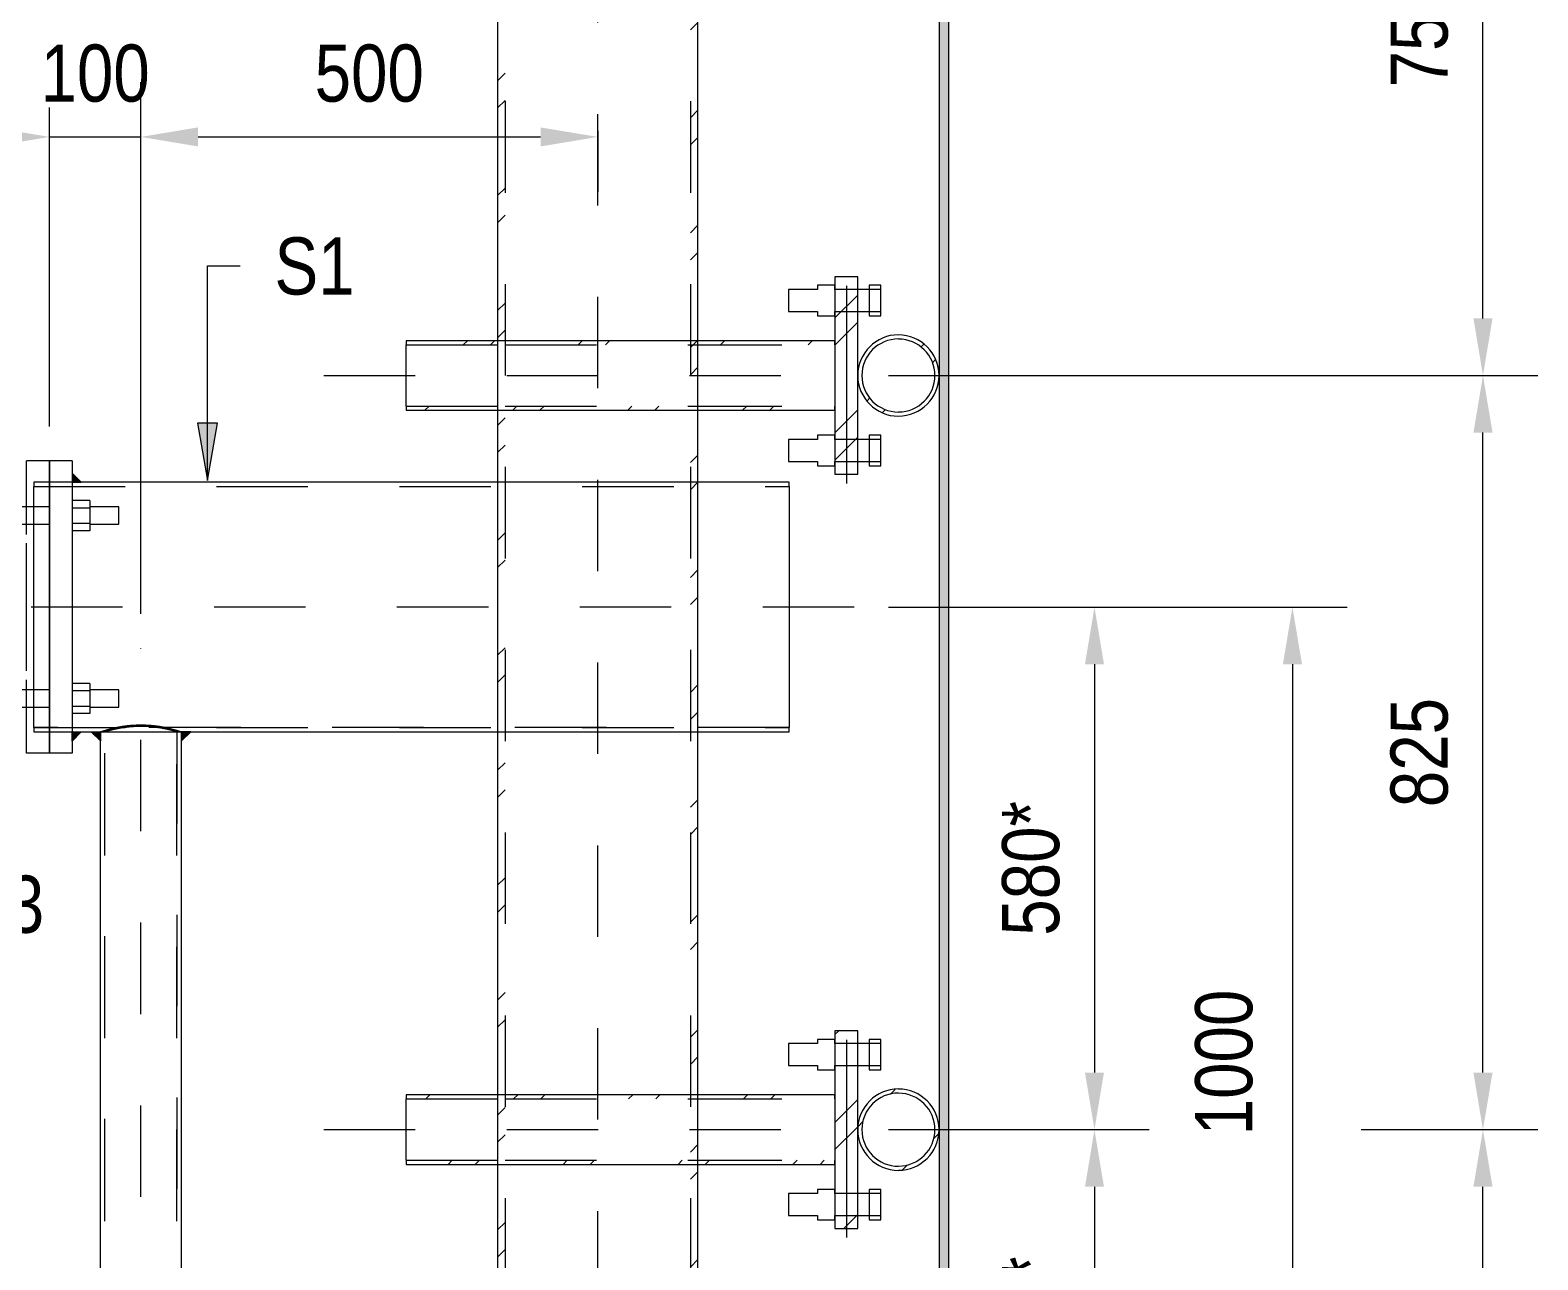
# Model space of a CAD drawing. Header units: metres. Extents: x -1109.9 to -1078.3, y 2.7 to 25.4.
# Drawn here: x -1108.135 to -1106.486, y 21.444 to 22.789 of the extents above; entities that cross this region are included whole.
import ezdxf

# ---------------------------------------------------------------- set-up
doc = ezdxf.new("R2010")
doc.units = ezdxf.units.M
doc.linetypes.add('JacobsCenter', pattern=[0.015, 0.009, -0.0015, 0.003, -0.0015])
doc.linetypes.add('JacobsDash', pattern=[0.0045, 0.003, -0.0015])
doc.layers.get('Defpoints').update_dxf_attribs({"color": 41})
for name, color, linetype, lineweight in [('A-ANNO-DIMS', 7, 'Continuous', 9), ('A-DETL', 7, 'Continuous', 13), ('A-DETL-GENF', 7, 'Continuous', 9), ('A-GENM', 7, 'Continuous', 35), ('A-SIGN', 7, 'Continuous', 9), ('G-ANNO-TEXT', 7, 'Continuous', 9), ('S-BEAM', 7, 'Continuous', 50), ('S-BEAM-HDLN', 7, 'JacobsDash', 18), ('S-FSTN', 7, 'Continuous', 18)]:
    doc.layers.add(name, color=color, linetype=linetype, lineweight=lineweight)
doc.styles.add('Arial Narrow', font='ARIALN.TTF', dxfattribs={"height": 0.0625})
doc.dimstyles.new('Dimension_Standard_O__mm_', dxfattribs={"dimscale": 0.3048, "dimtxt": 0.063964, "dimasz": 0.205052, "dimexe": 0.19685, "dimexo": 0.123031, "dimgap": 0.123031, "dimtad": 1, "dimdec": 0, "dimlfac": 1000, "dimzin": 0, "dimdsep": 46, "dimtxsty": 'Arial Narrow', "dimsah": 1, "dimcen": 0.09, "dimaunit": 1, "dimadec": 4, "dimazin": 0, "dimtfac": 1, "dimtdec": 4, "dimtix": 1, "dimtmove": 0, "dimatfit": 3, "dimfxl": 1, "dimtvp": 1, "dimtfill": 1, "dimtolj": 1, "dimtzin": 0, "dimlwd": 18, "dimlwe": 18, "dimarcsym": 2})
pattern_1 = [(45, (-1107.471, 22.258), (-0.0628618, 0.0628618), []), (45, (-1107.471, 22.354), (-0.0628618, 0.0628618), [])]

# ---------------------------------------------------------------- blocks, each defined once
blk = doc.blocks.new('T2D_STATIC SIGN BRACKET_BR-8_ - SIGN BRACKET 400x400-9299522-DRG-2873202 - TRUSS TYPE T4')
at = {"layer": 'A-GENM', "lineweight": 9}
h = blk.add_hatch(dxfattribs=at)
h.set_pattern_fill('FP_1', color=256, style=0, pattern_type=2)
h.set_pattern_definition(pattern_1)
h.paths.add_polyline_path([(-1107.2549, 22.3731), (-1107.2549, 22.3776), (-1107.7241, 22.3776), (-1107.7241, 22.3731), (-1107.4483, 22.3731)])
h.paths.add_polyline_path([(-1107.2549, 22.4447), (-1107.2549, 22.4492), (-1107.7241, 22.4492), (-1107.7241, 22.4447), (-1107.4483, 22.4447)])
h = blk.add_hatch(dxfattribs=at)
h.set_pattern_fill('FP_1', color=256, style=0, pattern_type=2)
h.set_pattern_definition(pattern_1)
h.paths.add_polyline_path([(-1107.1855, 22.3667), (-1107.174, 22.3682), (-1107.1633, 22.3726), (-1107.1541, 22.3797), (-1107.147, 22.3889), (-1107.1426, 22.3996), (-1107.1411, 22.4111), (-1107.1426, 22.4226), (-1107.147, 22.4333), (-1107.1541, 22.4426), (-1107.1633, 22.4496), (-1107.174, 22.4541), (-1107.1855, 22.4556), (-1107.197, 22.4541), (-1107.2078, 22.4496), (-1107.217, 22.4426), (-1107.224, 22.4333), (-1107.2285, 22.4226), (-1107.23, 22.4111), (-1107.2285, 22.3996), (-1107.224, 22.3889), (-1107.217, 22.3797), (-1107.2078, 22.3726), (-1107.197, 22.3682)])
h.paths.add_polyline_path([(-1107.1855, 22.3712), (-1107.1959, 22.3725), (-1107.2055, 22.3765), (-1107.2142, 22.3834), (-1107.2201, 22.3911), (-1107.2241, 22.4008), (-1107.2255, 22.4111), (-1107.2241, 22.4215), (-1107.2201, 22.4311), (-1107.2138, 22.4394), (-1107.2055, 22.4457), (-1107.1959, 22.4497), (-1107.1855, 22.4511), (-1107.1752, 22.4497), (-1107.1656, 22.4457), (-1107.1573, 22.4394), (-1107.1509, 22.4311), (-1107.1469, 22.4215), (-1107.1456, 22.4111), (-1107.1469, 22.4008), (-1107.1509, 22.3911), (-1107.1573, 22.3829), (-1107.1656, 22.3765), (-1107.1752, 22.3725)])
h = blk.add_hatch(dxfattribs=at)
h.set_pattern_fill('FP_1', color=256, style=0, pattern_type=2)
h.set_pattern_definition(pattern_1)
h.paths.add_polyline_path([(-1107.5521, 21.5481), (-1107.2549, 21.5481), (-1107.2549, 21.5526), (-1107.724, 21.5526), (-1107.724, 21.5481), (-1107.6559, 21.5481)])
h.paths.add_polyline_path([(-1107.2549, 21.6197), (-1107.2549, 21.6242), (-1107.724, 21.6242), (-1107.724, 21.6197), (-1107.4483, 21.6197)])
h = blk.add_hatch(dxfattribs=at)
h.set_pattern_fill('FP_1', color=256, style=0, pattern_type=2)
h.set_pattern_definition(pattern_1)
h.paths.add_polyline_path([(-1107.1855, 21.5417), (-1107.174, 21.5432), (-1107.1633, 21.5476), (-1107.1541, 21.5547), (-1107.147, 21.5639), (-1107.1426, 21.5746), (-1107.1411, 21.5861), (-1107.1426, 21.5976), (-1107.147, 21.6083), (-1107.1541, 21.6176), (-1107.1633, 21.6246), (-1107.174, 21.6291), (-1107.1855, 21.6306), (-1107.197, 21.6291), (-1107.2078, 21.6246), (-1107.217, 21.6176), (-1107.224, 21.6083), (-1107.2285, 21.5976), (-1107.23, 21.5861), (-1107.2285, 21.5746), (-1107.224, 21.5639), (-1107.217, 21.5547), (-1107.2078, 21.5476), (-1107.197, 21.5432)])
h.paths.add_polyline_path([(-1107.1855, 21.5462), (-1107.1959, 21.5475), (-1107.2055, 21.5515), (-1107.2138, 21.5579), (-1107.2201, 21.5661), (-1107.2241, 21.5758), (-1107.2255, 21.5861), (-1107.2241, 21.5965), (-1107.2201, 21.6061), (-1107.2138, 21.6144), (-1107.2055, 21.6207), (-1107.1959, 21.6247), (-1107.1855, 21.6261), (-1107.1752, 21.6247), (-1107.1656, 21.6207), (-1107.1573, 21.6144), (-1107.1509, 21.6061), (-1107.1469, 21.5965), (-1107.1456, 21.5861), (-1107.1469, 21.5758), (-1107.1509, 21.5661), (-1107.1573, 21.5579), (-1107.1656, 21.5515), (-1107.1752, 21.5475)])
at = {"layer": 'S-BEAM-HDLN', "linetype": 'Continuous', "lineweight": 9}
h = blk.add_hatch(dxfattribs=at)
h.set_pattern_fill('FP_1', color=256, style=0, pattern_type=2)
h.set_pattern_definition(pattern_1)
h.paths.add_polyline_path([(-1107.6158, 20.6111), (-1107.6158, 25.1111), (-1107.624, 25.1111), (-1107.624, 20.6111)])
h.paths.add_polyline_path([(-1107.4049, 20.6111), (-1107.4049, 25.1111), (-1107.4131, 25.1111), (-1107.4131, 20.6111)])
at = {"layer": 'S-FSTN', "lineweight": 9}
h = blk.add_hatch(dxfattribs=at)
h.set_pattern_fill('FP_1', color=256, style=0, pattern_type=2)
h.set_pattern_definition(pattern_1)
h.paths.add_polyline_path([(-1107.2299, 22.3031), (-1107.2299, 22.5192), (-1107.2549, 22.5192), (-1107.2549, 22.3031), (-1107.2407, 22.3031)])
h = blk.add_hatch(dxfattribs=at)
h.set_pattern_fill('FP_1', color=256, style=0, pattern_type=2)
h.set_pattern_definition(pattern_1)
h.paths.add_polyline_path([(-1107.2407, 21.4781), (-1107.2299, 21.4781), (-1107.2299, 21.6942), (-1107.2549, 21.6942), (-1107.2549, 21.4781)])
at = {"layer": 'A-GENM', "lineweight": 13}
for p, q in [((-1107.624, 23.1275), (-1107.624, 22.4447)), ((-1107.4049, 22.4447), (-1107.4049, 23.1275)), ((-1107.2299, 22.5192), (-1107.2549, 22.5192)), ((-1107.2549, 22.5192), (-1107.2549, 22.4447)), ((-1107.2299, 22.3031), (-1107.2299, 22.5192)), ((-1107.6158, 22.4492), (-1107.7241, 22.4492)), ((-1107.7241, 22.4492), (-1107.7241, 22.4447)), ((-1107.7241, 22.4111), (-1107.7241, 22.4447)), ((-1107.624, 22.4446), (-1107.624, 22.3776)), ((-1107.4131, 22.4492), (-1107.6157, 22.4492)), ((-1107.2549, 22.4492), (-1107.413, 22.4492)), ((-1107.4049, 22.3776), (-1107.4049, 22.4446)), ((-1107.2549, 22.4447), (-1107.2549, 22.4492)), ((-1107.2549, 22.4446), (-1107.2549, 22.3776)), ((-1107.7241, 22.3776), (-1107.7241, 22.4111)), ((-1107.7241, 22.3775), (-1107.7241, 22.3731)), ((-1107.624, 22.3775), (-1107.624, 21.6197)), ((-1107.4049, 21.6197), (-1107.4049, 22.3775)), ((-1107.2549, 22.3775), (-1107.2549, 22.3031)), ((-1107.2549, 22.3731), (-1107.2549, 22.3775)), ((-1107.7241, 22.3731), (-1107.6158, 22.3731)), ((-1107.6157, 22.3731), (-1107.4131, 22.3731)), ((-1107.413, 22.3731), (-1107.2549, 22.3731)), ((-1107.2549, 22.3031), (-1107.2299, 22.3031)), ((-1107.2299, 21.6942), (-1107.2549, 21.6942)), ((-1107.2549, 21.6942), (-1107.2549, 21.6197)), ((-1107.2299, 21.4781), (-1107.2299, 21.6942)), ((-1107.6158, 21.6242), (-1107.724, 21.6242)), ((-1107.724, 21.6242), (-1107.724, 21.6197)), ((-1107.724, 21.5861), (-1107.724, 21.6197)), ((-1107.624, 21.6196), (-1107.624, 21.5526)), ((-1107.4131, 21.6242), (-1107.6157, 21.6242)), ((-1107.2549, 21.6242), (-1107.413, 21.6242)), ((-1107.4049, 21.5526), (-1107.4049, 21.6196)), ((-1107.2549, 21.6197), (-1107.2549, 21.6242)), ((-1107.2549, 21.6196), (-1107.2549, 21.5526)), ((-1107.724, 21.5526), (-1107.724, 21.5861)), ((-1107.724, 21.5525), (-1107.724, 21.5481)), ((-1107.724, 21.5481), (-1107.6158, 21.5481)), ((-1107.624, 21.5525), (-1107.624, 20.7947)), ((-1107.6157, 21.5481), (-1107.4131, 21.5481)), ((-1107.413, 21.5481), (-1107.2549, 21.5481)), ((-1107.4049, 20.7947), (-1107.4049, 21.5525)), ((-1107.2549, 21.5525), (-1107.2549, 21.4781)), ((-1107.2549, 21.5481), (-1107.2549, 21.5525)), ((-1107.2549, 21.4781), (-1107.2299, 21.4781))]:
    blk.add_line(p, q, dxfattribs=at)
for centre, radius, start, end in [((-1107.1855, 22.4111), 0.0445, 90, 270), ((-1107.1855, 22.4111), 0.04, 90, 270), ((-1107.1855, 22.4111), 0.0444, 270, 90), ((-1107.1855, 22.4111), 0.0399, 270, 90), ((-1107.1855, 21.5861), 0.0445, 90, 270), ((-1107.1855, 21.5861), 0.04, 90, 270), ((-1107.1855, 21.5861), 0.0444, 270, 90), ((-1107.1855, 21.5861), 0.0399, 270, 90)]:
    blk.add_arc(centre, radius, start, end, dxfattribs=at)
at = {"layer": 'S-BEAM-HDLN', "lineweight": 13}
for p, q in [((-1107.6158, 25.1111), (-1107.6158, 20.6111)), ((-1107.4131, 25.1111), (-1107.4131, 20.6111)), ((-1107.7242, 22.4447), (-1107.7241, 22.4447)), ((-1107.724, 22.4447), (-1107.6158, 22.4447)), ((-1107.6157, 22.4447), (-1107.4131, 22.4447)), ((-1107.413, 22.4447), (-1107.2549, 22.4447)), ((-1107.7242, 22.3776), (-1107.7241, 22.3776)), ((-1107.724, 22.3776), (-1107.6158, 22.3776)), ((-1107.6157, 22.3776), (-1107.4131, 22.3776)), ((-1107.413, 22.3776), (-1107.2549, 22.3776)), ((-1107.7241, 21.6197), (-1107.7241, 21.6197)), ((-1107.724, 21.6197), (-1107.6158, 21.6197)), ((-1107.6157, 21.6197), (-1107.4131, 21.6197)), ((-1107.413, 21.6197), (-1107.2549, 21.6197)), ((-1107.7241, 21.5526), (-1107.7241, 21.5526)), ((-1107.724, 21.5526), (-1107.6158, 21.5526)), ((-1107.6157, 21.5526), (-1107.4131, 21.5526)), ((-1107.413, 21.5526), (-1107.2549, 21.5526))]:
    blk.add_line(p, q, dxfattribs=at)
at = {"layer": 'S-FSTN', "lineweight": 13}
for p, q in [((-1107.2549, 22.5099), (-1107.274, 22.5099)), ((-1107.274, 22.5099), (-1107.274, 22.5052)), ((-1107.2549, 22.5052), (-1107.2549, 22.5099)), ((-1107.2049, 22.5099), (-1107.2176, 22.5099)), ((-1107.2176, 22.5099), (-1107.2176, 22.4764)), ((-1107.2049, 22.4764), (-1107.2049, 22.5099)), ((-1107.274, 22.5052), (-1107.3057, 22.5052)), ((-1107.3057, 22.5052), (-1107.3057, 22.4812)), ((-1107.2049, 22.5052), (-1107.2549, 22.5052)), ((-1107.2049, 22.4812), (-1107.2049, 22.5052)), ((-1107.3057, 22.4812), (-1107.274, 22.4812)), ((-1107.274, 22.4812), (-1107.274, 22.4764)), ((-1107.274, 22.4764), (-1107.2549, 22.4764)), ((-1107.2549, 22.4764), (-1107.2549, 22.4812)), ((-1107.2549, 22.4812), (-1107.2049, 22.4812)), ((-1107.2176, 22.4764), (-1107.2049, 22.4764)), ((-1107.2549, 22.3458), (-1107.274, 22.3458)), ((-1107.274, 22.3458), (-1107.274, 22.3411)), ((-1107.2549, 22.3411), (-1107.2549, 22.3458)), ((-1107.2049, 22.3458), (-1107.2176, 22.3458)), ((-1107.2176, 22.3458), (-1107.2176, 22.3123)), ((-1107.2049, 22.3123), (-1107.2049, 22.3458)), ((-1107.274, 22.3411), (-1107.3057, 22.3411)), ((-1107.3057, 22.3411), (-1107.3057, 22.3171)), ((-1107.2049, 22.3411), (-1107.2549, 22.3411)), ((-1107.2049, 22.3171), (-1107.2049, 22.3411)), ((-1107.3057, 22.3171), (-1107.274, 22.3171)), ((-1107.274, 22.3171), (-1107.274, 22.3123)), ((-1107.274, 22.3123), (-1107.2549, 22.3123)), ((-1107.2549, 22.3123), (-1107.2549, 22.3171)), ((-1107.2549, 22.3171), (-1107.2049, 22.3171)), ((-1107.2176, 22.3123), (-1107.2049, 22.3123)), ((-1107.2549, 21.6849), (-1107.274, 21.6849)), ((-1107.274, 21.6849), (-1107.274, 21.6802)), ((-1107.2549, 21.6802), (-1107.2549, 21.6849)), ((-1107.2049, 21.6849), (-1107.2176, 21.6849)), ((-1107.2176, 21.6849), (-1107.2176, 21.6514)), ((-1107.2049, 21.6514), (-1107.2049, 21.6849)), ((-1107.274, 21.6802), (-1107.3057, 21.6802)), ((-1107.3057, 21.6802), (-1107.3057, 21.6562)), ((-1107.2049, 21.6802), (-1107.2549, 21.6802)), ((-1107.2049, 21.6562), (-1107.2049, 21.6802)), ((-1107.3057, 21.6562), (-1107.274, 21.6562)), ((-1107.274, 21.6562), (-1107.274, 21.6514)), ((-1107.2549, 21.6514), (-1107.2549, 21.6562)), ((-1107.2549, 21.6562), (-1107.2049, 21.6562)), ((-1107.274, 21.6514), (-1107.2549, 21.6514)), ((-1107.2176, 21.6514), (-1107.2049, 21.6514)), ((-1107.2549, 21.5208), (-1107.274, 21.5208)), ((-1107.274, 21.5208), (-1107.274, 21.5161)), ((-1107.2549, 21.5161), (-1107.2549, 21.5208)), ((-1107.2049, 21.5208), (-1107.2176, 21.5208)), ((-1107.2176, 21.5208), (-1107.2176, 21.4873)), ((-1107.2049, 21.4873), (-1107.2049, 21.5208)), ((-1107.274, 21.5161), (-1107.3057, 21.5161)), ((-1107.3057, 21.5161), (-1107.3057, 21.4921)), ((-1107.2049, 21.5161), (-1107.2549, 21.5161)), ((-1107.2049, 21.4921), (-1107.2049, 21.5161)), ((-1107.3057, 21.4921), (-1107.274, 21.4921)), ((-1107.274, 21.4921), (-1107.274, 21.4873)), ((-1107.274, 21.4873), (-1107.2549, 21.4873)), ((-1107.2549, 21.4873), (-1107.2549, 21.4921)), ((-1107.2549, 21.4921), (-1107.2049, 21.4921)), ((-1107.2176, 21.4873), (-1107.2049, 21.4873))]:
    blk.add_line(p, q, dxfattribs=at)
blk = doc.blocks.new('Column Base Plate-4 Hole - 25mm-6948208-DRG-2873202 - TRUSS TYPE T4')
at = {"layer": 'S-FSTN', "lineweight": 13}
for p, q in [((-1108.1391, 22.2373), (-1108.1391, 22.3178)), ((-1108.1141, 22.3178), (-1108.1391, 22.3178)), ((-1108.1141, 22.3178), (-1108.1141, 21.9978)), ((-1108.1391, 22.0879), (-1108.1391, 22.2276)), ((-1108.1391, 21.9978), (-1108.1391, 22.0782)), ((-1108.1141, 21.9978), (-1108.1391, 21.9978))]:
    blk.add_line(p, q, dxfattribs=at)
blk = doc.blocks.new('N5S-AWS-001 SIGN4 - N5S-AWS-001 SIGN-9299525-DRG-2873202 - TRUSS TYPE T4')
at = {"layer": 'A-SIGN', "true_color": 0xc0c0c0}
blk.add_hatch(color=9, dxfattribs=at).paths.add_polyline_path([(-1107.1303, 20.6112), (-1107.1303, 25.1111), (-1107.1408, 25.1111), (-1107.1408, 20.6112)])
at = {"layer": 'A-SIGN', "lineweight": 18}
for p, q in [((-1107.1408, 25.1111), (-1107.1408, 20.6112)), ((-1107.1303, 20.6112), (-1107.1303, 25.1111))]:
    blk.add_line(p, q, dxfattribs=at)
blk = doc.blocks.new('Column Base Plate with Anchors_T2D - 25mm-8279529-DRG-2873202 - TRUSS TYPE T4')
at = {"layer": 'S-FSTN', "lineweight": 13}
for p, q in [((-1108.1141, 21.9978), (-1108.1141, 22.3178)), ((-1108.0891, 22.3178), (-1108.1141, 22.3178)), ((-1108.0891, 22.3178), (-1108.0891, 22.3043)), ((-1108.0891, 22.2943), (-1108.0891, 22.0212)), ((-1108.1591, 22.266), (-1108.1591, 22.2742)), ((-1108.1464, 22.2742), (-1108.1591, 22.2742)), ((-1108.1591, 22.2495), (-1108.1591, 22.266)), ((-1108.1464, 22.266), (-1108.1591, 22.266)), ((-1108.1464, 22.2742), (-1108.1464, 22.266)), ((-1108.1391, 22.2673), (-1108.1464, 22.2673)), ((-1108.1464, 22.266), (-1108.1464, 22.2495)), ((-1108.07, 22.2742), (-1108.089, 22.2742)), ((-1108.07, 22.266), (-1108.089, 22.266)), ((-1108.07, 22.2742), (-1108.07, 22.266)), ((-1108.0383, 22.2673), (-1108.07, 22.2673)), ((-1108.07, 22.266), (-1108.07, 22.2495)), ((-1108.0383, 22.2483), (-1108.0383, 22.2673)), ((-1108.1591, 22.2413), (-1108.1591, 22.2495)), ((-1108.1464, 22.2495), (-1108.1591, 22.2495)), ((-1108.1464, 22.2495), (-1108.1464, 22.2413)), ((-1108.1464, 22.2483), (-1108.1391, 22.2483)), ((-1108.089, 22.2495), (-1108.07, 22.2495)), ((-1108.07, 22.2495), (-1108.07, 22.2413)), ((-1108.07, 22.2483), (-1108.0383, 22.2483)), ((-1108.1591, 22.2413), (-1108.1464, 22.2413)), ((-1108.07, 22.2413), (-1108.089, 22.2413)), ((-1108.1591, 22.066), (-1108.1591, 22.0742)), ((-1108.1464, 22.0742), (-1108.1591, 22.0742)), ((-1108.1591, 22.0495), (-1108.1591, 22.066)), ((-1108.1464, 22.066), (-1108.1591, 22.066)), ((-1108.1464, 22.0742), (-1108.1464, 22.066)), ((-1108.1391, 22.0673), (-1108.1464, 22.0673)), ((-1108.1464, 22.066), (-1108.1464, 22.0495)), ((-1108.07, 22.0742), (-1108.089, 22.0742)), ((-1108.07, 22.066), (-1108.089, 22.066)), ((-1108.07, 22.0742), (-1108.07, 22.066)), ((-1108.0383, 22.0673), (-1108.07, 22.0673)), ((-1108.07, 22.066), (-1108.07, 22.0495)), ((-1108.0383, 22.0483), (-1108.0383, 22.0673)), ((-1108.1591, 22.0413), (-1108.1591, 22.0495)), ((-1108.1464, 22.0495), (-1108.1591, 22.0495)), ((-1108.1464, 22.0495), (-1108.1464, 22.0413)), ((-1108.1464, 22.0483), (-1108.1391, 22.0483)), ((-1108.089, 22.0495), (-1108.07, 22.0495)), ((-1108.07, 22.0495), (-1108.07, 22.0413)), ((-1108.07, 22.0483), (-1108.0383, 22.0483)), ((-1108.1591, 22.0413), (-1108.1464, 22.0413)), ((-1108.07, 22.0413), (-1108.089, 22.0413)), ((-1108.0891, 22.0112), (-1108.0891, 21.9978)), ((-1108.0891, 21.9978), (-1108.1141, 21.9978))]:
    blk.add_line(p, q, dxfattribs=at)
at = {"layer": 'S-FSTN', "linetype": 'JacobsDash', "lineweight": 13}
for p, q in [((-1108.1141, 22.2673), (-1108.139, 22.2673)), ((-1108.139, 22.2483), (-1108.1141, 22.2483)), ((-1108.1141, 22.0673), (-1108.139, 22.0673)), ((-1108.139, 22.0483), (-1108.1141, 22.0483))]:
    blk.add_line(p, q, dxfattribs=at)
blk = doc.blocks.new('WGA22_Str_Fra_Steel_CHS - 273_1x4_8 CHS-7775149-DRG-2873202 - TRUSS TYPE T4')
at = {"layer": 'A-DETL', "linetype": 'JacobsDash', "lineweight": 18}
for p, q in [((-1108.1313, 22.2895), (-1107.3049, 22.2895)), ((-1108.1313, 22.026), (-1107.3049, 22.026))]:
    blk.add_line(p, q, dxfattribs=at)
blk = doc.blocks.new('WGA22_Str_Fra_Steel_CHS - 88_9x5 CHS-8748542-DRG-2873202 - TRUSS TYPE T4')
at = {"layer": 'A-DETL', "linetype": 'JacobsDash', "lineweight": 18}
for p, q in [((-1108.0535, 21.2861), (-1108.0535, 22.0346)), ((-1107.9746, 21.2861), (-1107.9746, 22.0346))]:
    blk.add_line(p, q, dxfattribs=at)
blk = doc.blocks.new('DIMBLOCK3-DRG-2873202 - TRUSS TYPE T4')
at = {"layer": 'A-ANNO-DIMS', "color": 0, "lineweight": 18, "transparency": 16777216}
for p, q in [((-1107.1965, 23.1611), (-1106.4862, 23.1611)), ((-1106.5462, 22.4736), (-1106.5462, 23.0986)), ((-1107.1965, 22.4111), (-1106.4862, 22.4111))]:
    blk.add_line(p, q, dxfattribs=at)
at = {"layer": 'A-ANNO-DIMS', "color": 0, "transparency": 16777216}
for points in [[(-1106.5566, 23.0986), (-1106.5357, 23.0986), (-1106.5462, 23.1611)], [(-1106.5566, 22.4736), (-1106.5357, 22.4736), (-1106.5462, 22.4111)]]:
    blk.add_solid(points, dxfattribs=at)
at = {"layer": 'Defpoints', "color": 0, "transparency": 16777216}
for p in [(-1107.234, 23.1611), (-1106.5462, 23.1611), (-1107.234, 22.4111)]:
    blk.add_point(p, dxfattribs=at)
at = {"layer": 'A-ANNO-DIMS', "color": 0, "lineweight": 18, "transparency": 16777216, "insert": (-1106.6156, 22.7861), "char_height": 0.0625, "width": 0.142549, "attachment_point": 5, "rotation": 90, "style": 'Arial Narrow', "bg_fill": 3, "box_fill_scale": 1.1, "bg_fill_color": 256, "bg_fill_true_color": 13158600, "bg_fill_transparency": 0}
blk.add_mtext('\\A1;750', dxfattribs=at)
blk = doc.blocks.new('DIMBLOCK4-DRG-2873202 - TRUSS TYPE T4')
at = {"layer": 'A-ANNO-DIMS', "color": 0, "lineweight": 18, "transparency": 16777216}
for p, q in [((-1107.1965, 22.4111), (-1106.4862, 22.4111)), ((-1106.5462, 21.6486), (-1106.5462, 22.3486)), ((-1106.6795, 21.5861), (-1106.4862, 21.5861))]:
    blk.add_line(p, q, dxfattribs=at)
at = {"layer": 'A-ANNO-DIMS', "color": 0, "transparency": 16777216}
for points in [[(-1106.5566, 22.3486), (-1106.5357, 22.3486), (-1106.5462, 22.4111)], [(-1106.5566, 21.6486), (-1106.5357, 21.6486), (-1106.5462, 21.5861)]]:
    blk.add_solid(points, dxfattribs=at)
at = {"layer": 'Defpoints', "color": 0, "transparency": 16777216}
for p in [(-1107.234, 22.4111), (-1106.5462, 22.4111), (-1106.717, 21.5861)]:
    blk.add_point(p, dxfattribs=at)
at = {"layer": 'A-ANNO-DIMS', "color": 0, "lineweight": 18, "transparency": 16777216, "insert": (-1106.6156, 21.9986), "char_height": 0.0625, "width": 0.142549, "attachment_point": 5, "rotation": 90, "style": 'Arial Narrow', "bg_fill": 3, "box_fill_scale": 1.1, "bg_fill_color": 256, "bg_fill_true_color": 13158600, "bg_fill_transparency": 0}
blk.add_mtext('\\A1;825', dxfattribs=at)
blk = doc.blocks.new('DIMBLOCK5-DRG-2873202 - TRUSS TYPE T4')
at = {"layer": 'A-ANNO-DIMS', "color": 0, "lineweight": 18, "transparency": 16777216}
for p, q in [((-1106.6795, 21.5861), (-1106.4862, 21.5861)), ((-1106.5462, 20.8236), (-1106.5462, 21.5236)), ((-1107.1965, 20.7611), (-1106.4862, 20.7611))]:
    blk.add_line(p, q, dxfattribs=at)
at = {"layer": 'A-ANNO-DIMS', "color": 0, "transparency": 16777216}
for points in [[(-1106.5566, 21.5236), (-1106.5357, 21.5236), (-1106.5462, 21.5861)], [(-1106.5566, 20.8236), (-1106.5357, 20.8236), (-1106.5462, 20.7611)]]:
    blk.add_solid(points, dxfattribs=at)
at = {"layer": 'Defpoints', "color": 0, "transparency": 16777216}
for p in [(-1106.717, 21.5861), (-1106.5462, 21.5861), (-1107.234, 20.7611)]:
    blk.add_point(p, dxfattribs=at)
at = {"layer": 'A-ANNO-DIMS', "color": 0, "lineweight": 18, "transparency": 16777216, "insert": (-1106.6156, 21.1736), "char_height": 0.0625, "width": 0.142549, "attachment_point": 5, "rotation": 90, "style": 'Arial Narrow', "bg_fill": 3, "box_fill_scale": 1.1, "bg_fill_color": 256, "bg_fill_true_color": 13158600, "bg_fill_transparency": 0}
blk.add_mtext('\\A1;825', dxfattribs=at)
blk = doc.blocks.new('DIMBLOCK6-DRG-2873202 - TRUSS TYPE T4')
at = {"layer": 'A-ANNO-DIMS', "color": 0, "lineweight": 18, "transparency": 16777216}
for p, q in [((-1107.1965, 22.1578), (-1106.6946, 22.1578)), ((-1106.7546, 22.0953), (-1106.7546, 21.2239)), ((-1107.1966, 21.1614), (-1106.6946, 21.1614))]:
    blk.add_line(p, q, dxfattribs=at)
at = {"layer": 'A-ANNO-DIMS', "color": 0, "transparency": 16777216}
for points in [[(-1106.765, 22.0953), (-1106.7441, 22.0953), (-1106.7546, 22.1578)], [(-1106.765, 21.2239), (-1106.7441, 21.2239), (-1106.7546, 21.1614)]]:
    blk.add_solid(points, dxfattribs=at)
at = {"layer": 'Defpoints', "color": 0, "transparency": 16777216}
for p in [(-1107.234, 22.1578), (-1107.2341, 21.1614), (-1106.7546, 21.1614)]:
    blk.add_point(p, dxfattribs=at)
at = {"layer": 'A-ANNO-DIMS', "color": 0, "lineweight": 18, "transparency": 16777216, "insert": (-1106.8293, 21.6596), "char_height": 0.0625, "width": 0.190066, "attachment_point": 5, "rotation": 90, "style": 'Arial Narrow', "bg_fill": 3, "box_fill_scale": 1.1, "bg_fill_color": 256, "bg_fill_true_color": 13158600, "bg_fill_transparency": 0}
blk.add_mtext('\\A1;1000\u200e', dxfattribs=at)
blk = doc.blocks.new('DIMBLOCK7-DRG-2873202 - TRUSS TYPE T4')
at = {"layer": 'A-ANNO-DIMS', "color": 0, "lineweight": 18, "transparency": 16777216}
for p, q in [((-1107.1965, 22.1578), (-1106.9111, 22.1578)), ((-1106.9711, 22.0953), (-1106.9711, 21.6486)), ((-1107.1965, 21.5861), (-1106.9111, 21.5861))]:
    blk.add_line(p, q, dxfattribs=at)
at = {"layer": 'A-ANNO-DIMS', "color": 0, "transparency": 16777216}
for points in [[(-1106.9815, 22.0953), (-1106.9607, 22.0953), (-1106.9711, 22.1578)], [(-1106.9815, 21.6486), (-1106.9607, 21.6486), (-1106.9711, 21.5861)]]:
    blk.add_solid(points, dxfattribs=at)
at = {"layer": 'Defpoints', "color": 0, "transparency": 16777216}
for p in [(-1107.234, 22.1578), (-1107.234, 21.5861), (-1106.9711, 21.5861)]:
    blk.add_point(p, dxfattribs=at)
at = {"layer": 'A-ANNO-DIMS', "color": 0, "lineweight": 18, "transparency": 16777216, "insert": (-1107.0405, 21.8719), "char_height": 0.0625, "width": 0.175445, "attachment_point": 5, "rotation": 90, "style": 'Arial Narrow', "bg_fill": 3, "box_fill_scale": 1.1, "bg_fill_color": 256, "bg_fill_true_color": 13158600, "bg_fill_transparency": 0}
blk.add_mtext('\\A1;580*', dxfattribs=at)
blk = doc.blocks.new('DIMBLOCK8-DRG-2873202 - TRUSS TYPE T4')
at = {"layer": 'A-ANNO-DIMS', "color": 0, "lineweight": 18, "transparency": 16777216}
for p, q in [((-1107.1965, 21.5861), (-1106.9111, 21.5861)), ((-1106.9711, 21.5236), (-1106.9711, 21.2239)), ((-1107.1966, 21.1614), (-1106.9111, 21.1614))]:
    blk.add_line(p, q, dxfattribs=at)
at = {"layer": 'A-ANNO-DIMS', "color": 0, "transparency": 16777216}
for points in [[(-1106.9815, 21.5236), (-1106.9607, 21.5236), (-1106.9711, 21.5861)], [(-1106.9815, 21.2239), (-1106.9607, 21.2239), (-1106.9711, 21.1614)]]:
    blk.add_solid(points, dxfattribs=at)
at = {"layer": 'Defpoints', "color": 0, "transparency": 16777216}
for p in [(-1107.234, 21.5861), (-1107.2341, 21.1614), (-1106.9711, 21.1614)]:
    blk.add_point(p, dxfattribs=at)
at = {"layer": 'A-ANNO-DIMS', "color": 0, "lineweight": 18, "transparency": 16777216, "insert": (-1107.0405, 21.3737), "char_height": 0.0625, "width": 0.175445, "attachment_point": 5, "rotation": 90, "style": 'Arial Narrow', "bg_fill": 3, "box_fill_scale": 1.1, "bg_fill_color": 256, "bg_fill_true_color": 13158600, "bg_fill_transparency": 0}
blk.add_mtext('\\A1;420*', dxfattribs=at)
blk = doc.blocks.new('DIMBLOCK9-DRG-2873202 - TRUSS TYPE T4')
at = {"layer": 'A-ANNO-DIMS', "color": 0, "lineweight": 18, "transparency": 16777216}
for p, q in [((-1108.1141, 22.3553), (-1108.1141, 22.7321)), ((-1108.0141, 22.1505), (-1108.0141, 22.7321)), ((-1108.1766, 22.6721), (-1108.2391, 22.6721)), ((-1108.1141, 22.6721), (-1108.0141, 22.6721)), ((-1107.9516, 22.6721), (-1107.8891, 22.6721))]:
    blk.add_line(p, q, dxfattribs=at)
at = {"layer": 'A-ANNO-DIMS', "color": 0, "transparency": 16777216}
for points in [[(-1108.1766, 22.6825), (-1108.1766, 22.6617), (-1108.1141, 22.6721)], [(-1107.9516, 22.6825), (-1107.9516, 22.6617), (-1108.0141, 22.6721)]]:
    blk.add_solid(points, dxfattribs=at)
at = {"layer": 'Defpoints', "color": 0, "transparency": 16777216}
for p in [(-1108.0141, 22.6721), (-1108.1141, 22.3178), (-1108.0141, 22.113)]:
    blk.add_point(p, dxfattribs=at)
at = {"layer": 'A-ANNO-DIMS', "color": 0, "lineweight": 18, "transparency": 16777216, "insert": (-1108.0641, 22.7415), "char_height": 0.0625, "width": 0.142549, "attachment_point": 5, "style": 'Arial Narrow', "bg_fill": 3, "box_fill_scale": 1.1, "bg_fill_color": 256, "bg_fill_true_color": 13158600, "bg_fill_transparency": 0}
blk.add_mtext('\\A1;100', dxfattribs=at)
blk = doc.blocks.new('DIMBLOCK10-DRG-2873202 - TRUSS TYPE T4')
at = {"layer": 'A-ANNO-DIMS', "color": 0, "lineweight": 18, "transparency": 16777216}
for p, q in [((-1108.0141, 22.1505), (-1108.0141, 22.7321)), ((-1107.5144, 22.6788), (-1107.5144, 22.6121)), ((-1107.9516, 22.6721), (-1107.5769, 22.6721))]:
    blk.add_line(p, q, dxfattribs=at)
at = {"layer": 'A-ANNO-DIMS', "color": 0, "transparency": 16777216}
for points in [[(-1107.9516, 22.6825), (-1107.9516, 22.6617), (-1108.0141, 22.6721)], [(-1107.5769, 22.6825), (-1107.5769, 22.6617), (-1107.5144, 22.6721)]]:
    blk.add_solid(points, dxfattribs=at)
at = {"layer": 'Defpoints', "color": 0, "transparency": 16777216}
for p in [(-1107.5144, 22.7163), (-1107.5144, 22.6721), (-1108.0141, 22.113)]:
    blk.add_point(p, dxfattribs=at)
at = {"layer": 'A-ANNO-DIMS', "color": 0, "lineweight": 18, "transparency": 16777216, "insert": (-1107.7643, 22.7415), "char_height": 0.0625, "width": 0.142549, "attachment_point": 5, "style": 'Arial Narrow', "bg_fill": 3, "box_fill_scale": 1.1, "bg_fill_color": 256, "bg_fill_true_color": 13158600, "bg_fill_transparency": 0}
blk.add_mtext('\\A1;500', dxfattribs=at)

msp = doc.modelspace()

# ---------------------------------------------------------------- hatches: boundary and pattern name
at = {"layer": 'A-DETL-GENF'}
for points in [[(-1108.0794, 22.2943), (-1108.0891, 22.3043), (-1108.0891, 22.2943)], [(-1108.0891, 22.0112), (-1108.0794, 22.0212), (-1108.0891, 22.0212)], [(-1108.0584, 22.0115), (-1108.0584, 22.0212), (-1108.0684, 22.0212)], [(-1107.9695, 22.0115), (-1107.9595, 22.0212), (-1107.9695, 22.0212)]]:
    msp.add_hatch(color=256, dxfattribs=at).paths.add_polyline_path(points)
at = {"layer": 'G-ANNO-TEXT'}
msp.add_hatch(color=256, dxfattribs=at).paths.add_polyline_path([(-1107.9411, 22.2964), (-1107.9301, 22.3589), (-1107.9522, 22.3589)])

# ---------------------------------------------------------------- linework, layer by layer
at = {"layer": 'A-DETL', "linetype": 'JacobsCenter'}
for p, q in [((-1107.5144, 20.5971), (-1107.5144, 24.8312)), ((-1107.814, 22.4111), (-1107.234, 22.4111)), ((-1107.234, 22.1578), (-1108.434, 22.1578)), ((-1108.0141, 21.1126), (-1108.0141, 22.113)), ((-1107.814, 21.5861), (-1107.234, 21.5861))]:
    msp.add_line(p, q, dxfattribs=at)
at = {"layer": 'A-DETL', "lineweight": 18}
for p, q in [((-1107.2424, 22.5092), (-1107.2424, 22.2931)), ((-1107.2424, 21.6842), (-1107.2424, 21.4681))]:
    msp.add_line(p, q, dxfattribs=at)
at = {"layer": 'A-DETL'}
for p, q in [((-1108.0891, 22.3043), (-1108.0891, 22.2943)), ((-1108.0794, 22.2943), (-1108.0891, 22.3043)), ((-1108.0891, 22.2943), (-1108.0794, 22.2943)), ((-1108.0891, 22.0112), (-1108.0891, 22.0212)), ((-1108.0891, 22.0212), (-1108.0794, 22.0212)), ((-1108.0794, 22.0212), (-1108.0891, 22.0112)), ((-1108.0684, 22.0212), (-1108.0584, 22.0212)), ((-1108.0584, 22.0115), (-1108.0684, 22.0212)), ((-1108.0584, 22.0212), (-1108.0584, 22.0115)), ((-1107.9595, 22.0212), (-1107.9695, 22.0212)), ((-1107.9695, 22.0212), (-1107.9695, 22.0115)), ((-1107.9695, 22.0115), (-1107.9595, 22.0212))]:
    msp.add_line(p, q, dxfattribs=at)
at = {"layer": 'A-DETL', "linetype": 'JacobsDash', "lineweight": 18}
for p, q in [((-1108.1313, 22.2895), (-1107.3049, 22.2895)), ((-1107.3049, 22.026), (-1108.1313, 22.026)), ((-1108.0535, 21.2979), (-1108.0535, 22.0212)), ((-1107.9746, 22.0212), (-1107.9746, 21.2979))]:
    msp.add_line(p, q, dxfattribs=at)
at = {"layer": 'G-ANNO-TEXT'}
for p, q in [((-1107.9411, 22.531), (-1107.9054, 22.531)), ((-1107.9411, 22.2964), (-1107.9411, 22.531)), ((-1107.9301, 22.3589), (-1107.9522, 22.3589)), ((-1107.9522, 22.3589), (-1107.9411, 22.2964)), ((-1107.9411, 22.2964), (-1107.9301, 22.3589))]:
    msp.add_line(p, q, dxfattribs=at)
at = {"layer": 'S-BEAM', "lineweight": 13}
for p, q in [((-1107.6158, 22.2943), (-1108.0794, 22.2943)), ((-1107.4131, 22.2943), (-1107.6157, 22.2943)), ((-1107.3049, 22.2943), (-1107.413, 22.2943)), ((-1107.3049, 22.2895), (-1107.3049, 22.2943)), ((-1107.3049, 22.2895), (-1107.3049, 22.1578)), ((-1107.3049, 22.1578), (-1107.3049, 22.026)), ((-1108.0794, 22.0212), (-1108.0684, 22.0212)), ((-1108.0584, 22.0212), (-1107.9696, 22.0212)), ((-1108.0535, 22.0212), (-1108.0584, 22.0212)), ((-1107.9696, 22.0212), (-1107.9746, 22.0212)), ((-1107.9696, 21.3048), (-1107.9696, 22.0212)), ((-1107.9595, 22.0212), (-1107.6158, 22.0212)), ((-1107.6157, 22.0212), (-1107.4131, 22.0212)), ((-1107.413, 22.0212), (-1107.3049, 22.0212)), ((-1107.3049, 22.0212), (-1107.3049, 22.026)), ((-1108.0585, 22.0117), (-1108.0585, 21.2979))]:
    msp.add_line(p, q, dxfattribs=at)
at = {"layer": 'S-BEAM-HDLN', "lineweight": 13}
for p, q in [((-1108.1141, 22.2943), (-1108.1313, 22.2943)), ((-1108.1313, 22.2943), (-1108.1313, 22.2895)), ((-1108.1313, 22.2943), (-1108.1313, 22.293)), ((-1108.1313, 22.2675), (-1108.1313, 22.2895)), ((-1108.0891, 22.2943), (-1108.114, 22.2943)), ((-1108.1313, 22.2484), (-1108.1313, 22.2674)), ((-1108.1313, 22.1578), (-1108.1313, 22.2483)), ((-1108.1313, 22.0672), (-1108.1313, 22.1578)), ((-1108.1313, 22.0481), (-1108.1313, 22.0671)), ((-1108.1313, 22.026), (-1108.1313, 22.048)), ((-1108.1313, 22.026), (-1108.1313, 22.0212)), ((-1108.1313, 22.0225), (-1108.1313, 22.0212)), ((-1108.1313, 22.0212), (-1108.1141, 22.0212)), ((-1108.114, 22.0212), (-1108.0891, 22.0212)), ((-1107.9696, 22.0212), (-1107.9695, 22.0212))]:
    msp.add_line(p, q, dxfattribs=at)
for points, knots in [([(-1108.0585, 22.0212), (-1108.0585, 22.0212), (-1108.0582, 22.0214), (-1108.0565, 22.0219), (-1108.0543, 22.0226), (-1108.052, 22.0233), (-1108.0501, 22.0239), (-1108.0479, 22.0244), (-1108.0456, 22.025), (-1108.043, 22.0257), (-1108.0403, 22.0262), (-1108.0374, 22.0268), (-1108.0344, 22.0273), (-1108.0312, 22.0278), (-1108.0268, 22.0283), (-1108.0211, 22.0287), (-1108.0164, 22.0289), (-1108.0141, 22.0289)], [0, 0, 0, 0, 0.1, 0.2, 0.3, 0.35, 0.4, 0.45, 0.5, 0.55, 0.6, 0.65, 0.7, 0.75, 0.8, 0.9, 1, 1, 1, 1]), ([(-1108.0141, 22.0272), (-1108.0183, 22.0272), (-1108.0245, 22.0269), (-1108.0312, 22.0261), (-1108.0348, 22.0256), (-1108.0373, 22.0252), (-1108.0398, 22.0247), (-1108.042, 22.0242), (-1108.0441, 22.0238), (-1108.046, 22.0233), (-1108.0477, 22.0229), (-1108.0498, 22.0223), (-1108.0524, 22.0216), (-1108.0534, 22.0213), (-1108.0535, 22.0212)], [0, 0, 0, 0, 0.2, 0.3, 0.35, 0.4, 0.45, 0.5, 0.55, 0.6, 0.65, 0.7, 0.8, 0.9838266, 0.9838266, 0.9838266, 0.9838266]), ([(-1108.0141, 22.0289), (-1108.0117, 22.0289), (-1108.007, 22.0287), (-1108.0013, 22.0283), (-1107.997, 22.0278), (-1107.9938, 22.0273), (-1107.9908, 22.0268), (-1107.9879, 22.0262), (-1107.9852, 22.0257), (-1107.9826, 22.025), (-1107.9803, 22.0244), (-1107.9781, 22.0239), (-1107.9762, 22.0233), (-1107.9739, 22.0226), (-1107.9717, 22.0219), (-1107.9701, 22.0214), (-1107.9697, 22.0213), (-1107.9697, 22.0212)], [0, 0, 0, 0, 0.1, 0.2, 0.25, 0.3, 0.35, 0.4, 0.45, 0.5, 0.55, 0.6, 0.65, 0.7, 0.8, 0.9, 0.9871466, 0.9871466, 0.9871466, 0.9871466]), ([(-1107.9747, 22.0212), (-1107.9748, 22.0213), (-1107.9758, 22.0216), (-1107.9784, 22.0223), (-1107.9804, 22.0229), (-1107.9822, 22.0233), (-1107.9841, 22.0238), (-1107.9862, 22.0242), (-1107.9884, 22.0247), (-1107.9909, 22.0252), (-1107.9934, 22.0256), (-1107.997, 22.0261), (-1108.0037, 22.0269), (-1108.0099, 22.0272), (-1108.0141, 22.0272)], [0.0161734, 0.0161734, 0.0161734, 0.0161734, 0.2, 0.3, 0.35, 0.4, 0.45, 0.5, 0.55, 0.6, 0.65, 0.7, 0.8, 1, 1, 1, 1])]:
    msp.add_open_spline(points, degree=3, knots=knots, dxfattribs=at)

# ---------------------------------------------------------------- block references
at = {"layer": 'A-DETL', "linetype": 'JacobsDash', "lineweight": 18}
for name in ['WGA22_Str_Fra_Steel_CHS - 273_1x4_8 CHS-7775149-DRG-2873202 - TRUSS TYPE T4', 'WGA22_Str_Fra_Steel_CHS - 88_9x5 CHS-8748542-DRG-2873202 - TRUSS TYPE T4']:
    msp.add_blockref(name, (0, 0), dxfattribs=at)
at = {"layer": 'A-SIGN'}
msp.add_blockref('N5S-AWS-001 SIGN4 - N5S-AWS-001 SIGN-9299525-DRG-2873202 - TRUSS TYPE T4', (0, 0), dxfattribs=at)
at = {"layer": 'S-BEAM-HDLN', "lineweight": 13}
msp.add_blockref('T2D_STATIC SIGN BRACKET_BR-8_ - SIGN BRACKET 400x400-9299522-DRG-2873202 - TRUSS TYPE T4', (0, 0), dxfattribs=at)
at = {"layer": 'S-FSTN', "linetype": 'JacobsDash', "lineweight": 13}
msp.add_blockref('Column Base Plate with Anchors_T2D - 25mm-8279529-DRG-2873202 - TRUSS TYPE T4', (0, 0), dxfattribs=at)
at = {"layer": 'S-FSTN', "lineweight": 13}
msp.add_blockref('Column Base Plate-4 Hole - 25mm-6948208-DRG-2873202 - TRUSS TYPE T4', (0, 0), dxfattribs=at)

# ---------------------------------------------------------------- texts
at = {"layer": 'G-ANNO-TEXT', "insert": (-1107.8679, 22.5622), "char_height": 0.0625, "attachment_point": 1, "style": 'Arial Narrow', "bg_fill": 3, "box_fill_scale": 1, "bg_fill_color": 256, "bg_fill_transparency": 0}
msp.add_mtext('S1', dxfattribs=at)
at = {"layer": 'G-ANNO-TEXT', "insert": (-1108.2074, 21.864), "char_height": 0.0625, "attachment_point": 1, "style": 'Arial Narrow', "bg_fill": 3, "box_fill_scale": 1, "bg_fill_color": 256, "bg_fill_true_color": 13158600, "bg_fill_transparency": 0}
msp.add_mtext('S3', dxfattribs=at)

# ---------------------------------------------------------------- next in the draw order: dimensions: what is measured, and where the dimension line sits
at = {"layer": 'A-ANNO-DIMS', "lineweight": 18}
dim = msp.add_linear_dim(base=(-1106.5462, 23.1611), p1=(-1107.234, 22.4111), p2=(-1107.234, 23.1611), angle=90, dimstyle='Dimension_Standard_O__mm_', override={"dimpost": '<>', "dimfxl": 0.75}, dxfattribs=at)
dim.commit()
dim.dimension.update_dxf_attribs({"geometry": 'DIMBLOCK3-DRG-2873202 - TRUSS TYPE T4', "text_midpoint": (-1106.6156, 22.7861)})
dim = msp.add_linear_dim(base=(-1108.0141, 22.6721), p1=(-1108.1141, 22.3178), p2=(-1108.0141, 22.113), dimstyle='Dimension_Standard_O__mm_', override={"dimpost": '<>', "dimfxl": 0.227874}, dxfattribs=at)
dim.commit()
dim.dimension.update_dxf_attribs({"geometry": 'DIMBLOCK9-DRG-2873202 - TRUSS TYPE T4', "text_midpoint": (-1108.0641, 22.7415)})

# ---------------------------------------------------------------- next in the draw order: dimensions: what is measured, and where the dimension line sits
dim = msp.add_linear_dim(base=(-1107.5144, 22.6721), p1=(-1108.0141, 22.113), p2=(-1107.5144, 22.7163), dimstyle='Dimension_Standard_O__mm_', override={"dimpost": '<>', "dimfxl": 0.783321}, dxfattribs=at)
dim.commit()
dim.dimension.update_dxf_attribs({"geometry": 'DIMBLOCK10-DRG-2873202 - TRUSS TYPE T4', "text_midpoint": (-1107.7643, 22.7415)})
dim = msp.add_linear_dim(base=(-1106.5462, 22.4111), p1=(-1106.717, 21.5861), p2=(-1107.234, 22.4111), angle=90, dimstyle='Dimension_Standard_O__mm_', override={"dimpost": '<>', "dimfxl": 0.973633}, dxfattribs=at)
dim.commit()
dim.dimension.update_dxf_attribs({"geometry": 'DIMBLOCK4-DRG-2873202 - TRUSS TYPE T4', "text_midpoint": (-1106.6156, 21.9986)})

# ---------------------------------------------------------------- next in the draw order: dimensions: what is measured, and where the dimension line sits
dim = msp.add_linear_dim(base=(-1106.5462, 21.5861), p1=(-1107.234, 20.7611), p2=(-1106.717, 21.5861), angle=90, dimstyle='Dimension_Standard_O__mm_', override={"dimpost": '<>', "dimfxl": 0.973619}, dxfattribs=at)
dim.commit()
dim.dimension.update_dxf_attribs({"geometry": 'DIMBLOCK5-DRG-2873202 - TRUSS TYPE T4', "text_midpoint": (-1106.6156, 21.1736)})

# ---------------------------------------------------------------- next in the draw order: dimensions: what is measured, and where the dimension line sits
dim = msp.add_linear_dim(base=(-1106.7546, 21.1614), p1=(-1107.234, 22.1578), p2=(-1107.2341, 21.1614), angle=90, text='1000\u200e', dimstyle='Dimension_Standard_O__mm_', override={"dimpost": '<>', "dimfxl": 0.9964}, dxfattribs=at)
dim.commit()
dim.dimension.update_dxf_attribs({"geometry": 'DIMBLOCK6-DRG-2873202 - TRUSS TYPE T4', "text_midpoint": (-1106.8293, 21.6596)})

# ---------------------------------------------------------------- next in the draw order: dimensions: what is measured, and where the dimension line sits
dim = msp.add_linear_dim(base=(-1106.9711, 21.5861), p1=(-1107.234, 22.1578), p2=(-1107.234, 21.5861), angle=90, text='580*', dimstyle='Dimension_Standard_O__mm_', override={"dimpost": '<>', "dimfxl": 0.571631}, dxfattribs=at)
dim.commit()
dim.dimension.update_dxf_attribs({"geometry": 'DIMBLOCK7-DRG-2873202 - TRUSS TYPE T4', "text_midpoint": (-1107.0405, 21.8719)})

# ---------------------------------------------------------------- next in the draw order: dimensions: what is measured, and where the dimension line sits
dim = msp.add_linear_dim(base=(-1106.9711, 21.1614), p1=(-1107.234, 21.5861), p2=(-1107.2341, 21.1614), angle=90, text='420*', dimstyle='Dimension_Standard_O__mm_', override={"dimpost": '<>', "dimfxl": 0.424769}, dxfattribs=at)
dim.commit()
dim.dimension.update_dxf_attribs({"geometry": 'DIMBLOCK8-DRG-2873202 - TRUSS TYPE T4', "text_midpoint": (-1107.0405, 21.3737)})

doc.saveas('drawing.dxf')
